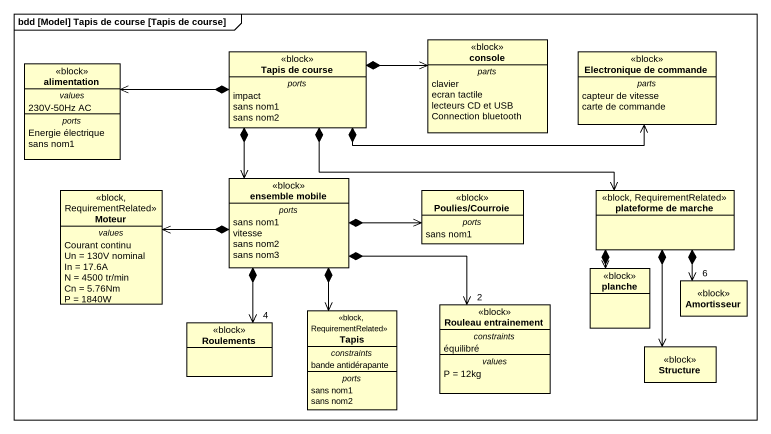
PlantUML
@startuml
mainframe bdd [Model] Tapis de course [Tapis de course]
hide circle
hide empty members
class console <<block>> {
  -- parts --
  clavier
  ecran tactile
  lecteurs CD et USB
  Connection bluetooth
}
class alimentation <<block>> {
  -- values --
  230V-50Hz AC
  -- ports --
  Energie électrique
  sans nom1
}
class "Tapis de course" as Tapis_de_course <<block>> {
  -- ports --
  impact
  sans nom1
  sans nom2
}
class "Electronique de commande" as Electronique_de_commande <<block>> {
  -- parts --
  capteur de vitesse
  carte de commande
}
class Moteur <<block, RequirementRelated>> {
  -- values --
  Courant continu
  Un = 130V nominal
  In = 17.6A
  N = 4500 tr/min
  Cn = 5.76Nm
  P = 1840W
}
class "ensemble mobile" as ensemble_mobile <<block>> {
  -- ports --
  sans nom1
  vitesse
  sans nom2
  sans nom3
}
class "Poulies/Courroie" as Poulies_Courroie <<block>> {
  -- ports --
  sans nom1
}
class "plateforme de marche" as plateforme_de_marche <<block, RequirementRelated>>
class planche <<block>>
class Tapis <<block, RequirementRelated>> {
  -- constraints --
  bande antidérapante
  -- ports --
  sans nom1
  sans nom2
}
class "Rouleau entrainement" as Rouleau_entrainement <<block>> {
  -- constraints --
  équilibré
  -- values --
  P = 12kg
}
class Amortisseur <<block>>
class Roulements <<block>>
class Structure <<block>>
Tapis_de_course *-right-> console
Tapis_de_course *-left-> alimentation
Tapis_de_course *-right-> Electronique_de_commande
Tapis_de_course *--> ensemble_mobile
Tapis_de_course *-right-> plateforme_de_marche
ensemble_mobile *-left-> Moteur
ensemble_mobile *-right-> Poulies_Courroie
ensemble_mobile *--> Tapis
ensemble_mobile *--> "2" Rouleau_entrainement
ensemble_mobile *--> "4" Roulements
plateforme_de_marche *--> planche
plateforme_de_marche *--> "6" Amortisseur
plateforme_de_marche *--> Structure
@enduml
